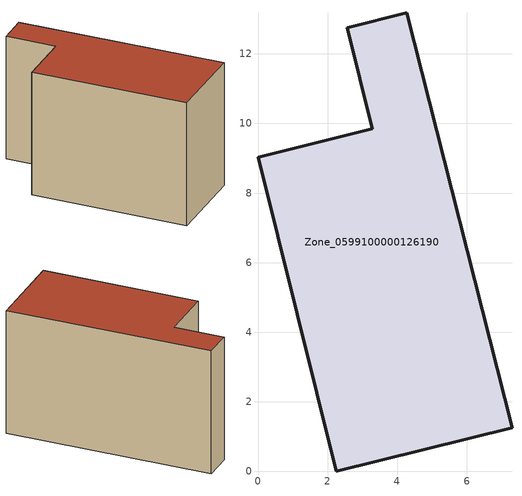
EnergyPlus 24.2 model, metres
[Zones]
Zone_0599100000126190
 floor ground (C_G): 7.3,1.26 2.24,0 0,9.03 3.28,9.84 2.56,12.75 4.28,13.19 z0
 wall outside (C_F): 2.24,0 7.3,1.26 4.28,13.19 2.56,12.75 3.28,9.84 0,9.03 2.24,0 z0:7.63
 roof outside (C_R): 0,9.03 2.24,0 7.3,1.26 4.28,13.19 2.56,12.75 3.28,9.84 z7.63
[BUILDING]
Pand.0599100000126190: North Axis=0; Terrain=City; Loads Convergence Tolerance Value=0.04; Temperature Convergence Tolerance Value=0.4; Solar Distribution=FullExterior; Maximum Number of Warmup Days=25; Minimum Number of Warmup Days=1
[Site:Location]
Rotterdam.The.Hague.AP_ZH_NLD Design_Conditions: Latitude=51.96; Longitude=4.45; Time Zone=1; Elevation=-4.5
[SITE:GROUNDTEMPERATURE:BUILDINGSURFACE]
18, 18, 18, 18, 18, 18, 18, 18, 18, 18, 18, 18
[MATERIAL] Thermal Absorptance=0.9; Solar Absorptance=0.7; Visible Absorptance=0.7
Name | Roughness | Thickness | Conductivity | Density | Specific Heat
G.TI.1975-1991 | MediumSmooth | 0.15 | 0.288461 | 540 | 1210
F.TI.1975-1991 | Rough | 0.3 | 0.230769 | 1920 | 840
R.TI.1975-1991 | MediumRough | 0.2 | 0.153846 | 1500 | 1000
[CONSTRUCTION]
C_G: G.TI.1975-1991
C_F: F.TI.1975-1991
C_R: R.TI.1975-1991
[ZONE]
Zone_0599100000126190: Type=1; Multiplier=1; Ceiling Height=Autocalculate; Volume=Autocalculate; Floor Area=autocalculate; Part of Total Floor Area=Yes
[ZONEINFILTRATION:DESIGNFLOWRATE]
Infil_Zone_0599100000126190: Zone or ZoneList or Space or SpaceList=Zone_0599100000126190; Schedule=AlwaysOn; Design Flow Rate Calculation Method=Flow/Area; Flow Rate per Floor Area=0.003; Constant Term Coefficient=1; Temperature Term Coefficient=0; Velocity Term Coefficient=0; Velocity Squared Term Coefficient=0
[HVACTEMPLATE:ZONE:IDEALLOADSAIRSYSTEM]
Zone_0599100000126190: Maximum Heating Supply Air Temperature=50; Minimum Cooling Supply Air Temperature=13; Maximum Heating Supply Air Humidity Ratio=0.0156; Minimum Cooling Supply Air Humidity Ratio=0.0077; Heating Limit=NoLimit; Cooling Limit=NoLimit; Dehumidification Control Type=ConstantSensibleHeatRatio; Cooling Sensible Heat Ratio=0.7; Dehumidification Setpoint=60; Humidification Control Type=None; Humidification Setpoint=30; Outdoor Air Method=None; Outdoor Air Flow Rate per Person=0.00944; Outdoor Air Flow Rate per Zone Floor Area=0; Outdoor Air Flow Rate per Zone=0; Demand Controlled Ventilation Type=None; Outdoor Air Economizer Type=NoEconomizer; Heat Recovery Type=None; Sensible Heat Recovery Effectiveness=0.7; Latent Heat Recovery Effectiveness=0.65
[ZONECONTROL:THERMOSTAT]
ThermostatControl_Zone_0599100000126190: Zone or ZoneList=Zone_0599100000126190; Control Type Schedule=DualSetpointControlType; Control 1=Thermostat_Zone_0599100000126190; Temperature Difference Between Cutout And Setpoint=0
[THERMOSTATSETPOINT:DUALSETPOINT]
Thermostat_Zone_0599100000126190: Heating Setpoint Temperature Schedule=HeatingSetpoint_Zone_0599100000126190; Cooling Setpoint Temperature Schedule=CoolingSetpoint_Zone_0599100000126190
[SCHEDULE:COMPACT]
HeatingSetpoint_Zone_0599100000126190: Through: 12/31, For: AllDays, Until: 24:00, 21
CoolingSetpoint_Zone_0599100000126190: Through: 12/31, For: AllDays, Until: 24:00, 24
DualSetpointControlType: Through: 12/31, For: AllDays, Until: 24:00, 4
AlwaysOn: Through: 12/31, For: AllDays, Until: 24:00, 1
